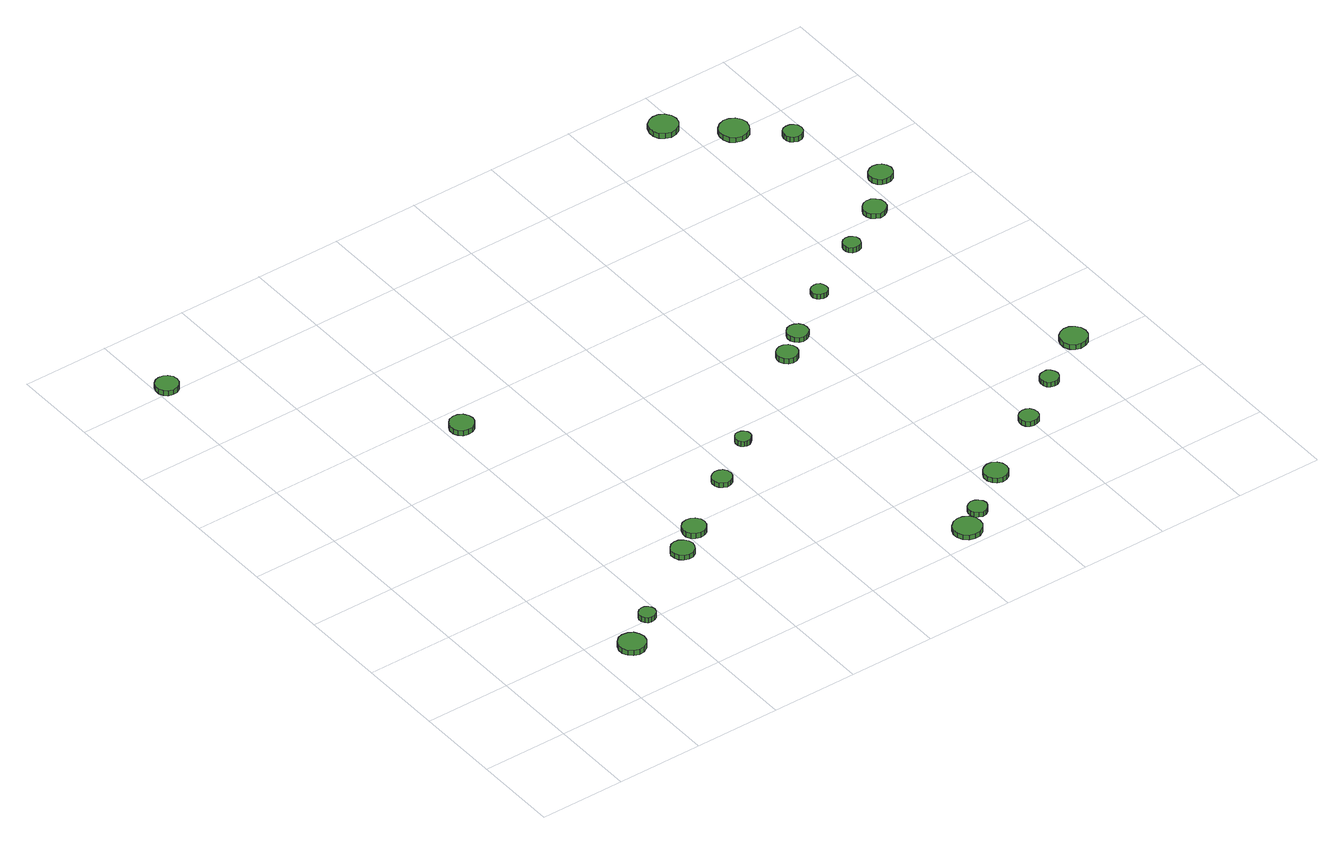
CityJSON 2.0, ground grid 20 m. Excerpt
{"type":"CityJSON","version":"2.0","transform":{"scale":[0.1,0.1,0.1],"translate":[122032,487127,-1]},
"CityObjects":{
"tree1":{"type":"SolitaryVegetationObject","attributes":{"function":"something"},"geometry":[{"type":"MultiSurface","lod":"1","boundaries":[[[0,1,2,3,4,5,6,7,8,9,10,11,12,13,14]],[[15,16,17,18,19,20,21,22,23,24,25,26,27,28,29]],[[0,29,28,1]],[[1,28,27,2]],[[2,27,26,3]],[[3,26,25,4]],[[4,25,24,5]],[[5,24,23,6]],[[6,23,22,7]],[[7,22,21,8]],[[8,21,20,9]],[[9,20,19,10]],[[10,19,18,11]],[[11,18,17,12]],[[12,17,16,13]],[[13,16,15,14]],[[14,15,29,0]]]}]},
"tree2":{"type":"SolitaryVegetationObject","attributes":{"function":"something"},"geometry":[{"type":"MultiSurface","lod":"1","boundaries":[[[30,31,32,33,34,35,36,37,38,39,40,41,42,43,44]],[[45,46,47,48,49,50,51,52,53,54,55,56,57,58,59]],[[30,59,58,31]],[[31,58,57,32]],[[32,57,56,33]],[[33,56,55,34]],[[34,55,54,35]],[[35,54,53,36]],[[36,53,52,37]],[[37,52,51,38]],[[38,51,50,39]],[[39,50,49,40]],[[40,49,48,41]],[[41,48,47,42]],[[42,47,46,43]],[[43,46,45,44]],[[44,45,59,30]]]}]},
"tree3":{"type":"SolitaryVegetationObject","attributes":{"function":"something"},"geometry":[{"type":"MultiSurface","lod":"1","boundaries":[[[60,61,62,63,64,65,66,67,68,69,70,71,72,73,74]],[[75,76,77,78,79,80,81,82,83,84,85,86,87,88,89]],[[60,89,88,61]],[[61,88,87,62]],[[62,87,86,63]],[[63,86,85,64]],[[64,85,84,65]],[[65,84,83,66]],[[66,83,82,67]],[[67,82,81,68]],[[68,81,80,69]],[[69,80,79,70]],[[70,79,78,71]],[[71,78,77,72]],[[72,77,76,73]],[[73,76,75,74]],[[74,75,89,60]]]}]},
"tree4":{"type":"SolitaryVegetationObject","attributes":{"function":"something"},"geometry":[{"type":"MultiSurface","lod":"1","boundaries":[[[90,91,92,93,94,95,96,97,98,99,100,101,102,103,104]],[[105,106,107,108,109,110,111,112,113,114,115,116,117,118,119]],[[90,119,118,91]],[[91,118,117,92]],[[92,117,116,93]],[[93,116,115,94]],[[94,115,114,95]],[[95,114,113,96]],[[96,113,112,97]],[[97,112,111,98]],[[98,111,110,99]],[[99,110,109,100]],[[100,109,108,101]],[[101,108,107,102]],[[102,107,106,103]],[[103,106,105,104]],[[104,105,119,90]]]}]},
"tree5":{"type":"SolitaryVegetationObject","attributes":{"function":"something"},"geometry":[{"type":"MultiSurface","lod":"1","boundaries":[[[120,121,122,123,124,125,126,127,128,129,130,131,132,133,134]],[[135,136,137,138,139,140,141,142,143,144,145,146,147,148,149]],[[120,149,148,121]],[[121,148,147,122]],[[122,147,146,123]],[[123,146,145,124]],[[124,145,144,125]],[[125,144,143,126]],[[126,143,142,127]],[[127,142,141,128]],[[128,141,140,129]],[[129,140,139,130]],[[130,139,138,131]],[[131,138,137,132]],[[132,137,136,133]],[[133,136,135,134]],[[134,135,149,120]]]}]},
"tree6":{"type":"SolitaryVegetationObject","attributes":{"function":"something"},"geometry":[{"type":"MultiSurface","lod":"1","boundaries":[[[150,151,152,153,154,155,156,157,158,159,160,161,162,163,164]],[[165,166,167,168,169,170,171,172,173,174,175,176,177,178,179]],[[150,179,178,151]],[[151,178,177,152]],[[152,177,176,153]],[[153,176,175,154]],[[154,175,174,155]],[[155,174,173,156]],[[156,173,172,157]],[[157,172,171,158]],[[158,171,170,159]],[[159,170,169,160]],[[160,169,168,161]],[[161,168,167,162]],[[162,167,166,163]],[[163,166,165,164]],[[164,165,179,150]]]}]},
"tree7":{"type":"SolitaryVegetationObject","attributes":{"function":"something"},"geometry":[{"type":"MultiSurface","lod":"1","boundaries":[[[180,181,182,183,184,185,186,187,188,189,190,191,192,193,194]],[[195,196,197,198,199,200,201,202,203,204,205,206,207,208,209]],[[180,209,208,181]],[[181,208,207,182]],[[182,207,206,183]],[[183,206,205,184]],[[184,205,204,185]],[[185,204,203,186]],[[186,203,202,187]],[[187,202,201,188]],[[188,201,200,189]],[[189,200,199,190]],[[190,199,198,191]],[[191,198,197,192]],[[192,197,196,193]],[[193,196,195,194]],[[194,195,209,180]]]}]},
"tree8":{"type":"SolitaryVegetationObject","attributes":{"function":"something"},"geometry":[{"type":"MultiSurface","lod":"1","boundaries":[[[210,211,212,213,214,215,216,217,218,219,220,221,222,223,224]],[[225,226,227,228,229,230,231,232,233,234,235,236,237,238,239]],[[210,239,238,211]],[[211,238,237,212]],[[212,237,236,213]],[[213,236,235,214]],[[214,235,234,215]],[[215,234,233,216]],[[216,233,232,217]],[[217,232,231,218]],[[218,231,230,219]],[[219,230,229,220]],[[220,229,228,221]],[[221,228,227,222]],[[222,227,226,223]],[[223,226,225,224]],[[224,225,239,210]]]}]},
"tree9":{"type":"SolitaryVegetationObject","attributes":{"function":"something"},"geometry":[{"type":"MultiSurface","lod":"1","boundaries":[[[240,241,242,243,244,245,246,247,248,249,250,251,252,253,254]],[[255,256,257,258,259,260,261,262,263,264,265,266,267,268,269]],[[240,269,268,241]],[[241,268,267,242]],[[242,267,266,243]],[[243,266,265,244]],[[244,265,264,245]],[[245,264,263,246]],[[246,263,262,247]],[[247,262,261,248]],[[248,261,260,249]],[[249,260,259,250]],[[250,259,258,251]],[[251,258,257,252]],[[252,257,256,253]],[[253,256,255,254]],[[254,255,269,240]]]}]},
"tree10":{"type":"SolitaryVegetationObject","attributes":{"function":"something"},"geometry":[{"type":"MultiSurface","lod":"1","boundaries":[[[270,271,272,273,274,275,276,277,278,279,280,281,282,283,284]],[[285,286,287,288,289,290,291,292,293,294,295,296,297,298,299]],[[270,299,298,271]],[[271,298,297,272]],[[272,297,296,273]],[[273,296,295,274]],[[274,295,294,275]],[[275,294,293,276]],[[276,293,292,277]],[[277,292,291,278]],[[278,291,290,279]],[[279,290,289,280]],[[280,289,288,281]],[[281,288,287,282]],[[282,287,286,283]],[[283,286,285,284]],[[284,285,299,270]]]}]},
"tree11":{"type":"SolitaryVegetationObject","attributes":{"function":"something"},"geometry":[{"type":"MultiSurface","lod":"1","boundaries":[[[300,301,302,303,304,305,306,307,308,309,310,311,312,313,314]],[[315,316,317,318,319,320,321,322,323,324,325,326,327,328,329]],[[300,329,328,301]],[[301,328,327,302]],[[302,327,326,303]],[[303,326,325,304]],[[304,325,324,305]],[[305,324,323,306]],[[306,323,322,307]],[[307,322,321,308]],[[308,321,320,309]],[[309,320,319,310]],[[310,319,318,311]],[[311,318,317,312]],[[312,317,316,313]],[[313,316,315,314]],[[314,315,329,300]]]}]},
"tree12":{"type":"SolitaryVegetationObject","attributes":{"function":"something"},"geometry":[{"type":"MultiSurface","lod":"1","boundaries":[[[330,331,332,333,334,335,336,337,338,339,340,341,342,343,344]],[[345,346,347,348,349,350,351,352,353,354,355,356,357,358,359]],[[330,359,358,331]],[[331,358,357,332]],[[332,357,356,333]],[[333,356,355,334]],[[334,355,354,335]],[[335,354,353,336]],[[336,353,352,337]],[[337,352,351,338]],[[338,351,350,339]],[[339,350,349,340]],[[340,349,348,341]],[[341,348,347,342]],[[342,347,346,343]],[[343,346,345,344]],[[344,345,359,330]]]}]},
"tree13":{"type":"SolitaryVegetationObject","attributes":{"function":"something"},"geometry":[{"type":"MultiSurface","lod":"1","boundaries":[[[360,361,362,363,364,365,366,367,368,369,370,371,372,373,374]],[[375,376,377,378,379,380,381,382,383,384,385,386,387,388,389]],[[360,389,388,361]],[[361,388,387,362]],[[362,387,386,363]],[[363,386,385,364]],[[364,385,384,365]],[[365,384,383,366]],[[366,383,382,367]],[[367,382,381,368]],[[368,381,380,369]],[[369,380,379,370]],[[370,379,378,371]],[[371,378,377,372]],[[372,377,376,373]],[[373,376,375,374]],[[374,375,389,360]]]}]},
"tree14":{"type":"SolitaryVegetationObject","attributes":{"function":"something"},"geometry":[{"type":"MultiSurface","lod":"1","boundaries":[[[390,391,392,393,394,395,396,397,398,399,400,401,402,403,404]],[[405,406,407,408,409,410,411,412,413,414,415,416,417,418,419]],[[390,419,418,391]],[[391,418,417,392]],[[392,417,416,393]],[[393,416,415,394]],[[394,415,414,395]],[[395,414,413,396]],[[396,413,412,397]],[[397,412,411,398]],[[398,411,410,399]],[[399,410,409,400]],[[400,409,408,401]],[[401,408,407,402]],[[402,407,406,403]],[[403,406,405,404]],[[404,405,419,390]]]}]},
"tree15":{"type":"SolitaryVegetationObject","attributes":{"function":"something"},"geometry":[{"type":"MultiSurface","lod":"1","boundaries":[[[420,421,422,423,424,425,426,427,428,429,430,431,432,433,434]],[[435,436,437,438,439,440,441,442,443,444,445,446,447,448,449]],[[420,449,448,421]],[[421,448,447,422]],[[422,447,446,423]],[[423,446,445,424]],[[424,445,444,425]],[[425,444,443,426]],[[426,443,442,427]],[[427,442,441,428]],[[428,441,440,429]],[[429,440,439,430]],[[430,439,438,431]],[[431,438,437,432]],[[432,437,436,433]],[[433,436,435,434]],[[434,435,449,420]]]}]},
"tree16":{"type":"SolitaryVegetationObject","attributes":{"function":"something"},"geometry":[{"type":"MultiSurface","lod":"1","boundaries":[[[450,451,452,453,454,455,456,457,458,459,460,461,462,463,464]],[[465,466,467,468,469,470,471,472,473,474,475,476,477,478,479]],[[450,479,478,451]],[[451,478,477,452]],[[452,477,476,453]],[[453,476,475,454]],[[454,475,474,455]],[[455,474,473,456]],[[456,473,472,457]],[[457,472,471,458]],[[458,471,470,459]],[[459,470,469,460]],[[460,469,468,461]],[[461,468,467,462]],[[462,467,466,463]],[[463,466,465,464]],[[464,465,479,450]]]}]},
"tree17":{"type":"SolitaryVegetationObject","attributes":{"function":"something"},"geometry":[{"type":"MultiSurface","lod":"1","boundaries":[[[480,481,482,483,484,485,486,487,488,489,490,491,492,493,494]],[[495,496,497,498,499,500,501,502,503,504,505,506,507,508,509]],[[480,509,508,481]],[[481,508,507,482]],[[482,507,506,483]],[[483,506,505,484]],[[484,505,504,485]],[[485,504,503,486]],[[486,503,502,487]],[[487,502,501,488]],[[488,501,500,489]],[[489,500,499,490]],[[490,499,498,491]],[[491,498,497,492]],[[492,497,496,493]],[[493,496,495,494]],[[494,495,509,480]]]}]},
"tree18":{"type":"SolitaryVegetationObject","attributes":{"function":"something"},"geometry":[{"type":"MultiSurface","lod":"1","boundaries":[[[510,511,512,513,514,515,516,517,518,519,520,521,522,523,524]],[[525,526,527,528,529,530,531,532,533,534,535,536,537,538,539]],[[510,539,538,511]],[[511,538,537,512]],[[512,537,536,513]],[[513,536,535,514]],[[514,535,534,515]],[[515,534,533,516]],[[516,533,532,517]],[[517,532,531,518]],[[518,531,530,519]],[[519,530,529,520]],[[520,529,528,521]],[[521,528,527,522]],[[522,527,526,523]],[[523,526,525,524]],[[524,525,539,510]]]}]},
"tree19":{"type":"SolitaryVegetationObject","attributes":{"function":"something"},"geometry":[{"type":"MultiSurface","lod":"1","boundaries":[[[540,541,542,543,544,545,546,547,548,549,550,551,552,553,554]],[[555,556,557,558,559,560,561,562,563,564,565,566,567,568,569]],[[540,569,568,541]],[[541,568,567,542]],[[542,567,566,543]],[[543,566,565,544]],[[544,565,564,545]],[[545,564,563,546]],[[546,563,562,547]],[[547,562,561,548]],[[548,561,560,549]],[[549,560,559,550]],[[550,559,558,551]],[[551,558,557,552]],[[552,557,556,553]],[[553,556,555,554]],[[554,555,569,540]]]}]},
"tree20":{"type":"SolitaryVegetationObject","attributes":{"function":"something"},"geometry":[{"type":"MultiSurface","lod":"1","boundaries":[[[570,571,572,573,574,575,576,577,578,579,580,581,582,583,584]],[[585,586,587,588,589,590,591,592,593,594,595,596,597,598,599]],[[570,599,598,571]],[[571,598,597,572]],[[572,597,596,573]],[[573,596,595,574]],[[574,595,594,575]],[[575,594,593,576]],[[576,593,592,577]],[[577,592,591,578]],[[578,591,590,579]],[[579,590,589,580]],[[580,589,588,581]],[[581,588,587,582]],[[582,587,586,583]],[[583,586,585,584]],[[584,585,599,570]]]}]},
"tree21":{"type":"SolitaryVegetationObject","attributes":{"function":"something"},"geometry":[{"type":"MultiSurface","lod":"1","boundaries":[[[600,601,602,603,604,605,606,607,608,609,610,611,612,613,614]],[[615,616,617,618,619,620,621,622,623,624,625,626,627,628,629]],[[600,629,628,601]],[[601,628,627,602]],[[602,627,626,603]],[[603,626,625,604]],[[604,625,624,605]],[[605,624,623,606]],[[606,623,622,607]],[[607,622,621,608]],[[608,621,620,609]],[[609,620,619,610]],[[610,619,618,611]],[[611,618,617,612]],[[612,617,616,613]],[[613,616,615,614]],[[614,615,629,600]]]}]},
"tree22":{"type":"SolitaryVegetationObject","attributes":{"function":"something"},"geometry":[{"type":"MultiSurface","lod":"1","boundaries":[[[630,631,632,633,634,635,636,637,638,639,640,641,642,643,644]],[[645,646,647,648,649,650,651,652,653,654,655,656,657,658,659]],[[630,659,658,631]],[[631,658,657,632]],[[632,657,656,633]],[[633,656,655,634]],[[634,655,654,635]],[[635,654,653,636]],[[636,653,652,637]],[[637,652,651,638]],[[638,651,650,639]],[[639,650,649,640]],[[640,649,648,641]],[[641,648,647,642]],[[642,647,646,643]],[[643,646,645,644]],[[644,645,659,630]]]}]},
"tree23":{"type":"SolitaryVegetationObject","attributes":{"function":"something"},"geometry":[{"type":"MultiSurface","lod":"1","boundaries":[[[660,661,662,663,664,665,666,667,668,669,670,671,672,673,674]],[[675,676,677,678,679,680,681,682,683,684,685,686,687,688,689]],[[660,689,688,661]],[[661,688,687,662]],[[662,687,686,663]],[[663,686,685,664]],[[664,685,684,665]],[[665,684,683,666]],[[666,683,682,667]],[[667,682,681,668]],[[668,681,680,669]],[[669,680,679,670]],[[670,679,678,671]],[[671,678,677,672]],[[672,677,676,673]],[[673,676,675,674]],[[674,675,689,660]]]}]}
},
"vertices":[
[312,140,30],[309,152,30],[302,163,30],[291,169,30],[278,171,30],[266,167,30],[256,158,30],[251,146,30],[251,133,30],[256,122,30],[266,113,30],[278,109,30],[291,110,30],[302,117,30],[309,127,30],[309,127,17],[302,117,17],[291,110,17],[278,109,17],[266,113,17],[256,122,17],[251,133,17],[251,146,17],[256,158,17],[266,167,17],[278,171,17],[291,169,17],[302,163,17],[309,152,17],[312,140,17],
[387,204,26],[385,212,26],[381,218,26],[374,222,26],[366,223,26],[358,220,26],[353,215,26],[349,208,26],[349,200,26],[353,193,26],[358,187,26],[366,185,26],[374,186,26],[381,190,26],[385,196,26],[385,196,13],[381,190,13],[374,186,13],[366,185,13],[358,187,13],[353,193,13],[349,200,13],[349,208,13],[353,215,13],[358,220,13],[366,223,13],[374,222,13],[381,218,13],[385,212,13],[387,204,13],
[52,1417,21],[50,1427,21],[43,1436,21],[34,1441,21],[23,1442,21],[13,1439,21],[5,1432,21],[1,1422,21],[1,1411,21],[5,1401,21],[13,1394,21],[23,1391,21],[34,1392,21],[43,1397,21],[50,1406,21],[50,1406,8],[43,1397,8],[34,1392,8],[23,1391,8],[13,1394,8],[5,1401,8],[1,1411,8],[1,1422,8],[5,1432,8],[13,1439,8],[23,1442,8],[34,1441,8],[43,1436,8],[50,1427,8],[52,1417,8],
[581,332,27],[578,342,27],[572,351,27],[562,357,27],[551,358,27],[541,355,27],[533,347,27],[528,337,27],[528,326,27],[533,316,27],[541,309,27],[551,305,27],[562,306,27],[572,312,27],[578,321,27],[578,321,15],[572,312,15],[562,306,15],[551,305,15],[541,309,15],[533,316,15],[528,326,15],[528,337,15],[533,347,15],[541,355,15],[551,358,15],[562,357,15],[572,351,15],[578,342,15],[581,332,15],
[464,942,25],[462,953,25],[455,963,25],[445,969,25],[433,970,25],[422,966,25],[414,958,25],[409,948,25],[409,936,25],[414,926,25],[422,918,25],[433,915,25],[445,916,25],[455,922,25],[462,931,25],[462,931,12],[455,922,12],[445,916,12],[433,915,12],[422,918,12],[414,926,12],[409,936,12],[409,948,12],[414,958,12],[422,966,12],[433,970,12],[445,969,12],[455,963,12],[462,953,12],[464,942,12],
[645,378,25],[643,389,25],[636,398,25],[627,403,25],[616,404,25],[605,401,25],[597,394,25],[592,383,25],[592,372,25],[597,362,25],[605,355,25],[616,352,25],[627,353,25],[636,358,25],[643,367,25],[643,367,12],[636,358,12],[627,353,12],[616,352,12],[605,355,12],[597,362,12],[592,372,12],[592,383,12],[597,394,12],[605,401,12],[616,404,12],[627,403,12],[636,398,12],[643,389,12],[645,378,12],
[785,475,26],[783,484,26],[777,492,26],[769,496,26],[760,497,26],[751,494,26],[744,488,26],[740,480,26],[740,470,26],[744,462,26],[751,455,26],[760,452,26],[769,453,26],[777,458,26],[783,466,26],[783,466,14],[777,458,14],[769,453,14],[760,452,14],[751,455,14],[744,462,14],[740,470,14],[740,480,14],[744,488,14],[751,494,14],[760,497,14],[769,496,14],[777,492,14],[783,484,14],[785,475,14],
[892,552,30],[891,559,30],[886,566,30],[880,569,30],[872,570,30],[865,568,30],[860,563,30],[857,556,30],[857,548,30],[860,541,30],[865,536,30],[872,534,30],[880,535,30],[886,539,30],[891,545,30],[891,545,17],[886,539,17],[880,535,17],[872,534,17],[865,536,17],[860,541,17],[857,548,17],[857,556,17],[860,563,17],[865,568,17],[872,570,17],[880,569,17],[886,566,17],[891,559,17],[892,552,17],
[1106,40,25],[1104,53,25],[1096,64,25],[1084,71,25],[1070,72,25],[1058,68,25],[1048,59,25],[1042,47,25],[1042,33,25],[1048,21,25],[1058,12,25],[1070,8,25],[1084,9,25],[1096,16,25],[1104,27,25],[1104,27,13],[1096,16,13],[1084,9,13],[1070,8,13],[1058,12,13],[1048,21,13],[1042,33,13],[1042,47,13],[1048,59,13],[1058,68,13],[1070,72,13],[1084,71,13],[1096,64,13],[1104,53,13],[1106,40,13],
[1152,80,25],[1150,88,25],[1144,96,25],[1137,100,25],[1128,101,25],[1119,98,25],[1112,92,25],[1109,84,25],[1109,75,25],[1112,67,25],[1119,61,25],[1128,58,25],[1137,59,25],[1144,64,25],[1150,71,25],[1150,71,13],[1144,64,13],[1137,59,13],[1128,58,13],[1119,61,13],[1112,67,13],[1109,75,13],[1109,84,13],[1112,92,13],[1119,98,13],[1128,101,13],[1137,100,13],[1144,96,13],[1150,88,13],[1152,80,13],
[1259,154,25],[1257,165,25],[1250,174,25],[1240,180,25],[1229,181,25],[1218,177,25],[1210,170,25],[1205,159,25],[1205,148,25],[1210,137,25],[1218,130,25],[1229,126,25],[1240,127,25],[1250,133,25],[1257,142,25],[1257,142,13],[1250,133,13],[1240,127,13],[1229,126,13],[1218,130,13],[1210,137,13],[1205,148,13],[1205,159,13],[1210,170,13],[1218,177,13],[1229,181,13],[1240,180,13],[1250,174,13],[1257,165,13],[1259,154,13],
[1140,724,30],[1138,734,30],[1132,742,30],[1123,747,30],[1113,748,30],[1104,745,30],[1096,738,30],[1092,729,30],[1092,719,30],[1096,710,30],[1104,703,30],[1113,700,30],[1123,701,30],[1132,706,30],[1138,714,30],[1138,714,17],[1132,706,17],[1123,701,17],[1113,700,17],[1104,703,17],[1096,710,17],[1092,719,17],[1092,729,17],[1096,738,17],[1104,745,17],[1113,748,17],[1123,747,17],[1132,742,17],[1138,734,17],[1140,724,17],
[1200,769,28],[1198,779,28],[1192,787,28],[1183,792,28],[1174,793,28],[1164,790,28],[1157,783,28],[1153,774,28],[1153,764,28],[1157,755,28],[1164,748,28],[1174,745,28],[1183,746,28],[1192,751,28],[1198,759,28],[1198,759,16],[1192,751,16],[1183,746,16],[1174,745,16],[1164,748,16],[1157,755,16],[1153,764,16],[1153,774,16],[1157,783,16],[1164,790,16],[1174,793,16],[1183,792,16],[1192,787,16],[1198,779,16],[1200,769,16],
[1418,260,25],[1416,269,25],[1411,277,25],[1403,281,25],[1394,282,25],[1385,279,25],[1378,273,25],[1375,265,25],[1375,256,25],[1378,248,25],[1385,241,25],[1394,239,25],[1403,240,25],[1411,244,25],[1416,251,25],[1416,251,12],[1411,244,12],[1403,240,12],[1394,239,12],[1385,241,12],[1378,248,12],[1375,256,12],[1375,265,12],[1378,273,12],[1385,279,12],[1394,282,12],[1403,281,12],[1411,277,12],[1416,269,12],[1418,260,12],
[1313,853,29],[1311,861,29],[1307,867,29],[1300,871,29],[1293,871,29],[1285,869,29],[1279,864,29],[1276,857,29],[1276,849,29],[1279,842,29],[1285,837,29],[1293,835,29],[1300,835,29],[1307,839,29],[1311,845,29],[1311,845,17],[1307,839,17],[1300,835,17],[1293,835,17],[1285,837,17],[1279,842,17],[1276,849,17],[1276,857,17],[1279,864,17],[1285,869,17],[1293,871,17],[1300,871,17],[1307,867,17],[1311,861,17],[1313,853,17],
[1529,339,25],[1527,347,25],[1522,354,25],[1515,359,25],[1506,359,25],[1498,357,25],[1491,351,25],[1488,343,25],[1488,334,25],[1491,326,25],[1498,321,25],[1506,318,25],[1515,319,25],[1522,323,25],[1527,330,25],[1527,330,13],[1522,323,13],[1515,319,13],[1506,318,13],[1498,321,13],[1491,326,13],[1488,334,13],[1488,343,13],[1491,351,13],[1498,357,13],[1506,359,13],[1515,359,13],[1522,354,13],[1527,347,13],[1529,339,13],
[1461,939,29],[1460,947,29],[1455,953,29],[1448,957,29],[1440,958,29],[1432,956,29],[1426,950,29],[1423,943,29],[1423,935,29],[1426,927,29],[1432,922,29],[1440,920,29],[1448,920,29],[1455,924,29],[1460,931,29],[1460,931,16],[1455,924,16],[1448,920,16],[1440,920,16],[1432,922,16],[1426,927,16],[1423,935,16],[1423,943,16],[1426,950,16],[1432,956,16],[1440,958,16],[1448,957,16],[1455,953,16],[1460,947,16],[1461,939,16],
[1661,419,24],[1658,432,24],[1651,442,24],[1640,449,24],[1627,450,24],[1615,446,24],[1605,437,24],[1600,426,24],[1600,413,24],[1605,401,24],[1615,392,24],[1627,388,24],[1640,390,24],[1651,396,24],[1658,406,24],[1658,406,11],[1651,396,11],[1640,390,11],[1627,388,11],[1615,392,11],[1605,401,11],[1600,413,11],[1600,426,11],[1605,437,11],[1615,446,11],[1627,450,11],[1640,449,11],[1651,442,11],[1658,432,11],[1661,419,11],
[1399,1492,25],[1396,1506,25],[1388,1517,25],[1376,1524,25],[1363,1525,25],[1350,1521,25],[1339,1512,25],[1334,1499,25],[1334,1485,25],[1339,1473,25],[1350,1464,25],[1363,1459,25],[1376,1461,25],[1388,1468,25],[1396,1479,25],[1396,1479,12],[1388,1468,12],[1376,1461,12],[1363,1459,12],[1350,1464,12],[1339,1473,12],[1334,1485,12],[1334,1499,12],[1339,1512,12],[1350,1521,12],[1363,1525,12],[1376,1524,12],[1388,1517,12],[1396,1506,12],[1399,1492,12],
[1577,1006,29],[1575,1017,29],[1568,1025,29],[1559,1031,29],[1548,1032,29],[1538,1028,29],[1530,1021,29],[1525,1011,29],[1525,1001,29],[1530,991,29],[1538,984,29],[1548,980,29],[1559,981,29],[1568,987,29],[1575,995,29],[1575,995,17],[1568,987,17],[1559,981,17],[1548,980,17],[1538,984,17],[1530,991,17],[1525,1001,17],[1525,1011,17],[1530,1021,17],[1538,1028,17],[1548,1032,17],[1559,1031,17],[1568,1025,17],[1575,1017,17],[1577,1006,17],
[1508,1394,26],[1505,1407,26],[1497,1418,26],[1485,1425,26],[1472,1427,26],[1458,1422,26],[1448,1413,26],[1443,1401,26],[1443,1387,26],[1448,1374,26],[1458,1365,26],[1472,1361,26],[1485,1362,26],[1497,1369,26],[1505,1380,26],[1505,1380,13],[1497,1369,13],[1485,1362,13],[1472,1361,13],[1458,1365,13],[1448,1374,13],[1443,1387,13],[1443,1401,13],[1448,1413,13],[1458,1422,13],[1472,1427,13],[1485,1425,13],[1497,1418,13],[1505,1407,13],[1508,1394,13],
[1656,1090,30],[1653,1101,30],[1647,1110,30],[1637,1115,30],[1626,1116,30],[1616,1113,30],[1608,1106,30],[1603,1096,30],[1603,1084,30],[1608,1074,30],[1616,1067,30],[1626,1064,30],[1637,1065,30],[1647,1070,30],[1653,1079,30],[1653,1079,17],[1647,1070,17],[1637,1065,17],[1626,1064,17],[1616,1067,17],[1608,1074,17],[1603,1084,17],[1603,1096,17],[1608,1106,17],[1616,1113,17],[1626,1116,17],[1637,1115,17],[1647,1110,17],[1653,1101,17],[1656,1090,17],
[1587,1310,29],[1585,1319,29],[1580,1326,29],[1572,1330,29],[1563,1331,29],[1554,1329,29],[1547,1323,29],[1544,1314,29],[1544,1305,29],[1547,1297,29],[1554,1291,29],[1563,1288,29],[1572,1289,29],[1580,1293,29],[1585,1301,29],[1585,1301,16],[1580,1293,16],[1572,1289,16],[1563,1288,16],[1554,1291,16],[1547,1297,16],[1544,1305,16],[1544,1314,16],[1547,1323,16],[1554,1329,16],[1563,1331,16],[1572,1330,16],[1580,1326,16],[1585,1319,16],[1587,1310,16]
]}
